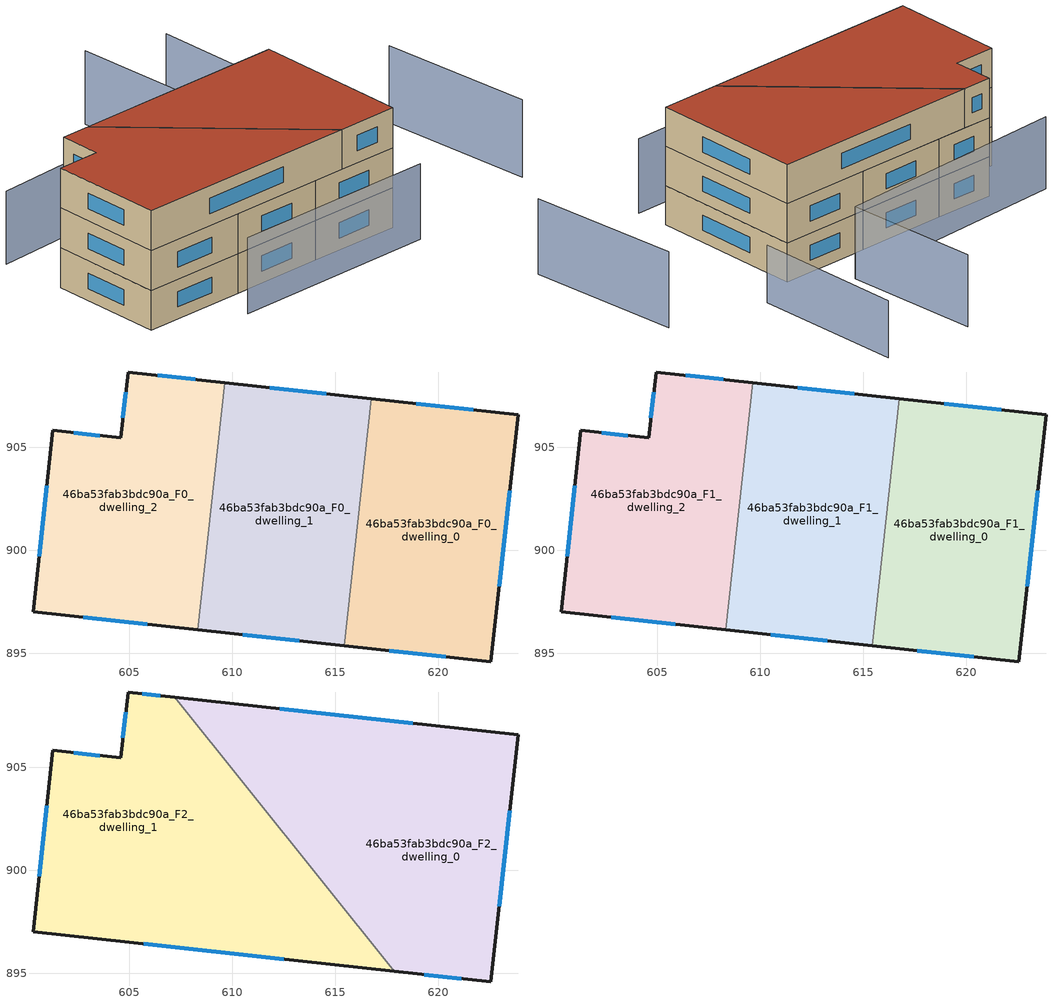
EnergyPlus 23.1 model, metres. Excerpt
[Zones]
46ba53fab3bdc90a_F0_dwelling_0
 floor ground (EU_floor_Construction): 623.89,906.58 622.57,894.59 615.45,895.37 616.77,907.36 z0
 wall outside (EU_wall_Construction): 615.45,895.37 622.57,894.59 623.89,906.58 616.77,907.36 z0:3
 wall to 46ba53fab3bdc90a_F0_dwelling_1 (EU_wall_Construction): 616.77,907.36 615.45,895.37 z0:3
 window (EU_Window_Construction): 621.7,906.82 618.95,907.12 / 622.97,898.26 623.48,902.91 / 617.63,895.13 620.39,894.83 z0.92:2.08
46ba53fab3bdc90a_F0_dwelling_1
 floor ground (EU_floor_Construction): 616.77,907.36 615.45,895.37 608.33,896.15 609.65,908.14 z0
 wall outside (EU_wall_Construction): 616.77,907.36 609.65,908.14 / 608.33,896.15 615.45,895.37 z0:3
 wall to 46ba53fab3bdc90a_F0_dwelling_2 (EU_wall_Construction): 609.65,908.14 608.33,896.15 z0:3
 window (EU_Window_Construction): 614.58,907.6 611.83,907.91 / 610.51,895.91 613.27,895.61 z0.92:2.08
46ba53fab3bdc90a_F0_dwelling_2
 floor ground (EU_floor_Construction): 609.65,908.14 608.33,896.15 600.33,897.03 601.3,905.83 604.59,905.46 604.94,908.66 z0
 wall outside (EU_wall_Construction): 609.65,908.14 604.94,908.66 604.59,905.46 601.3,905.83 600.33,897.03 608.33,896.15 z0:3
 window (EU_Window_Construction): 601,903.13 600.63,899.72 / 603.58,905.58 602.31,905.72 / 604.84,907.68 604.7,906.44 / 608.21,908.3 606.38,908.5 / 602.78,896.76 605.88,896.42 z0.92:2.08
46ba53fab3bdc90a_F1_dwelling_0
 floor to 46ba53fab3bdc90a_F0_dwelling_0 (EU_floor_Construction): 623.89,906.58 622.57,894.59 615.45,895.37 616.77,907.36 z3
 wall outside (EU_wall_Construction): 615.45,895.37 622.57,894.59 623.89,906.58 616.77,907.36 z3:6
 wall to 46ba53fab3bdc90a_F1_dwelling_1 (EU_wall_Construction): 616.77,907.36 615.45,895.37 z3:6
 window (EU_Window_Construction): 621.7,906.82 618.95,907.12 / 622.97,898.26 623.48,902.91 / 617.63,895.13 620.39,894.83 z3.92:5.08
46ba53fab3bdc90a_F1_dwelling_1
 floor to 46ba53fab3bdc90a_F0_dwelling_1 (EU_floor_Construction): 616.77,907.36 615.45,895.37 608.33,896.15 609.65,908.14 z3
 wall outside (EU_wall_Construction): 616.77,907.36 609.65,908.14 / 608.33,896.15 615.45,895.37 z3:6
 wall to 46ba53fab3bdc90a_F1_dwelling_2 (EU_wall_Construction): 609.65,908.14 608.33,896.15 z3:6
 window (EU_Window_Construction): 614.58,907.6 611.83,907.91 / 610.51,895.91 613.27,895.61 z3.92:5.08
46ba53fab3bdc90a_F1_dwelling_2
 floor to 46ba53fab3bdc90a_F0_dwelling_2 (EU_floor_Construction): 609.65,908.14 608.33,896.15 600.33,897.03 601.3,905.83 604.59,905.46 604.94,908.66 z3
 wall outside (EU_wall_Construction): 609.65,908.14 604.94,908.66 604.59,905.46 601.3,905.83 600.33,897.03 608.33,896.15 z3:6
 window (EU_Window_Construction): 601,903.13 600.63,899.72 / 603.58,905.58 602.31,905.72 / 604.84,907.68 604.7,906.44 / 608.21,908.3 606.38,908.5 / 602.78,896.76 605.88,896.42 z3.92:5.08
46ba53fab3bdc90a_F2_dwelling_0
 floor to 46ba53fab3bdc90a_F1_dwelling_0 (EU_floor_Construction): 623.89,906.58 622.57,894.59 617.89,895.1 615.72,897.81 616.76,907.36 z6
 floor to 46ba53fab3bdc90a_F1_dwelling_1 (EU_floor_Construction): 616.76,907.36 615.72,897.81 609.38,905.71 609.65,908.14 z6
 floor to 46ba53fab3bdc90a_F1_dwelling_2 (EU_floor_Construction): 609.65,908.14 609.38,905.71 607.21,908.41 z6
 wall outside (EU_wall_Construction): 617.89,895.1 622.57,894.59 623.89,906.58 607.21,908.41 z6:9
 wall to 46ba53fab3bdc90a_F2_dwelling_1 (EU_wall_Construction): 607.21,908.41 617.89,895.1 z6:9
 window (EU_Window_Construction): 618.78,907.14 612.32,907.85 / 622.97,898.26 623.48,902.91 / 619.32,894.94 621.13,894.74 z6.92:8.08
 roof outside (EU_roof_Construction): 622.57,894.59 623.89,906.58 607.21,908.41 617.89,895.1 z9
46ba53fab3bdc90a_F2_dwelling_1
 floor to 46ba53fab3bdc90a_F1_dwelling_1 (EU_floor_Construction): 609.38,905.71 615.72,897.81 615.45,895.37 608.33,896.15 z6
 floor to 46ba53fab3bdc90a_F1_dwelling_2 (EU_floor_Construction): 607.21,908.41 609.38,905.71 608.33,896.15 600.33,897.03 601.3,905.83 604.59,905.46 604.94,908.66 z6
 floor to 46ba53fab3bdc90a_F1_dwelling_0 (EU_floor_Construction): 615.72,897.81 617.89,895.1 615.45,895.37 z6
 wall outside (EU_wall_Construction): 607.21,908.41 604.94,908.66 604.59,905.46 601.3,905.83 600.33,897.03 617.89,895.1 z6:9
 window (EU_Window_Construction): 601,903.13 600.63,899.72 / 603.58,905.58 602.31,905.72 / 604.84,907.68 604.7,906.44 / 606.51,908.49 605.64,908.59 / 605.71,896.44 612.51,895.69 z6.92:8.08
 roof outside (EU_roof_Construction): 617.89,895.1 607.21,908.41 604.94,908.66 604.59,905.46 601.3,905.83 600.33,897.03 z9
shading: 606.45,893.7 622.42,892.04 z0:5.7; 633.95,892.82 634.38,904.85 z0:5.8; 627.16,907.57 628.23,919.3 z0:4.4; 621.06,920.36 620.45,909.8 / 620.45,909.8 601.58,910.88 z0:5.5
[Building]
EU S2 Campaign: North Axis=0; Terrain=City; Solar Distribution=FullExterior
[Site:Location]
Cape.Town.Intl.AP: Latitude=-33.965; Longitude=18.602; Time Zone=2; Elevation=46
[SizingPeriod:WeatherFileDays]
AnnualSizingPeriod: Begin Month=1; Begin Day of Month=1; End Month=12; End Day of Month=31; Day of Week for Start Day=Monday; Use Weather File Daylight Saving Period=No; Use Weather File Rain and Snow Indicators=No
[MATERIAL]
EU_InternalMass_Material: Roughness=MediumRough; Thickness=0.1; Conductivity=1; Density=1800; Specific Heat=900; Thermal Absorptance=0.9; Solar Absorptance=0.7; Visible Absorptance=0.7
[MATERIAL:NOMASS] Roughness=MediumRough; Thermal Absorptance=0.9; Solar Absorptance=0.7; Visible Absorptance=0.7
Name | Thermal Resistance
EU_wall_NoMass | 0.443251
EU_roof_NoMass | 0.403317
EU_floor_NoMass | 0.599929
[WINDOWMATERIAL:SIMPLEGLAZINGSYSTEM]
EU_Window_SimpleGlazing: UFactor=4.90254; Solar Heat Gain Coefficient=0.85; Visible Transmittance=0.85
[CONSTRUCTION]
EU_wall_Construction: EU_wall_NoMass
EU_roof_Construction: EU_roof_NoMass
EU_floor_Construction: EU_floor_NoMass
EU_Window_Construction: EU_Window_SimpleGlazing
EU_InternalMass_Construction: EU_InternalMass_Material
[ZONE] Type=1; Multiplier=1; Ceiling Height=autocalculate; Floor Area=autocalculate; Part of Total Floor Area=Yes
Name | Volume
46ba53fab3bdc90a_F0_dwelling_0; 46ba53fab3bdc90a_F1_dwelling_0 | 259.325
46ba53fab3bdc90a_F2_dwelling_0 | 388.985
46ba53fab3bdc90a_F0_dwelling_1; 46ba53fab3bdc90a_F1_dwelling_1 | 259.32
46ba53fab3bdc90a_F2_dwelling_1 | 388.976
46ba53fab3bdc90a_F0_dwelling_2; 46ba53fab3bdc90a_F1_dwelling_2 | 259.31
[INTERNALMASS] Construction=EU_InternalMass_Construction
Name | Zone or ZoneList | Surface Area
46ba53fab3bdc90a_F0_dwelling_0_EU_InternalMass | 46ba53fab3bdc90a_F0_dwelling_0 | 86.4414
46ba53fab3bdc90a_F0_dwelling_1_EU_InternalMass | 46ba53fab3bdc90a_F0_dwelling_1 | 86.4401
46ba53fab3bdc90a_F0_dwelling_2_EU_InternalMass | 46ba53fab3bdc90a_F0_dwelling_2 | 86.4365
46ba53fab3bdc90a_F1_dwelling_0_EU_InternalMass | 46ba53fab3bdc90a_F1_dwelling_0 | 86.4414
46ba53fab3bdc90a_F1_dwelling_1_EU_InternalMass | 46ba53fab3bdc90a_F1_dwelling_1 | 86.4401
46ba53fab3bdc90a_F1_dwelling_2_EU_InternalMass | 46ba53fab3bdc90a_F1_dwelling_2 | 86.4365
46ba53fab3bdc90a_F2_dwelling_0_EU_InternalMass | 46ba53fab3bdc90a_F2_dwelling_0 | 129.662
46ba53fab3bdc90a_F2_dwelling_1_EU_InternalMass | 46ba53fab3bdc90a_F2_dwelling_1 | 129.659
[OTHEREQUIPMENT] Fuel Type=Electricity; Design Level Calculation Method=Watts/Area; Power per Zone Floor Area=1; Fraction Latent=0; Fraction Radiant=0; Fraction Lost=0; Carbon Dioxide Generation Rate=0; EndUse Subcategory=EU_Step8_InternalGains
Name | Zone or ZoneList or Space or SpaceList | Schedule
EU_Step8_InternalGain_46ba53fab3bdc90a_F0_dwelling_0_f000 | 46ba53fab3bdc90a_F0_dwelling_0 | EU_Step8_GainSchedule_46ba53fab3bdc90a_F0_dwelling_0_f000
EU_Step8_InternalGain_46ba53fab3bdc90a_F0_dwelling_1_f000 | 46ba53fab3bdc90a_F0_dwelling_1 | EU_Step8_GainSchedule_46ba53fab3bdc90a_F0_dwelling_1_f000
EU_Step8_InternalGain_46ba53fab3bdc90a_F0_dwelling_2_f000 | 46ba53fab3bdc90a_F0_dwelling_2 | EU_Step8_GainSchedule_46ba53fab3bdc90a_F0_dwelling_2_f000
EU_Step8_InternalGain_46ba53fab3bdc90a_F1_dwelling_0_f000 | 46ba53fab3bdc90a_F1_dwelling_0 | EU_Step8_GainSchedule_46ba53fab3bdc90a_F1_dwelling_0_f000
EU_Step8_InternalGain_46ba53fab3bdc90a_F1_dwelling_1_f000 | 46ba53fab3bdc90a_F1_dwelling_1 | EU_Step8_GainSchedule_46ba53fab3bdc90a_F1_dwelling_1_f000
EU_Step8_InternalGain_46ba53fab3bdc90a_F1_dwelling_2_f000 | 46ba53fab3bdc90a_F1_dwelling_2 | EU_Step8_GainSchedule_46ba53fab3bdc90a_F1_dwelling_2_f000
EU_Step8_InternalGain_46ba53fab3bdc90a_F2_dwelling_0_f000 | 46ba53fab3bdc90a_F2_dwelling_0 | EU_Step8_GainSchedule_46ba53fab3bdc90a_F2_dwelling_0_f000
EU_Step8_InternalGain_46ba53fab3bdc90a_F2_dwelling_1_f000 | 46ba53fab3bdc90a_F2_dwelling_1 | EU_Step8_GainSchedule_46ba53fab3bdc90a_F2_dwelling_1_f000
[ZONEVENTILATION:DESIGNFLOWRATE] Schedule=EU_AlwaysOn; Design Flow Rate Calculation Method=AirChanges/Hour; Air Changes per Hour=0.713097; Ventilation Type=Natural; Fan Pressure Rise=0; Fan Total Efficiency=1; Constant Term Coefficient=1; Temperature Term Coefficient=0; Velocity Term Coefficient=0; Velocity Squared Term Coefficient=0; Minimum Indoor Temperature=-100; Maximum Indoor Temperature=100; Delta Temperature=-100; Minimum Outdoor Temperature=-100; Maximum Outdoor Temperature=100; Maximum Wind Speed=40
Name | Zone or ZoneList or Space or SpaceList
EU_ConstantAir_46ba53fab3bdc90a_F0_dwelling_0 | 46ba53fab3bdc90a_F0_dwelling_0
EU_ConstantAir_46ba53fab3bdc90a_F0_dwelling_1 | 46ba53fab3bdc90a_F0_dwelling_1
EU_ConstantAir_46ba53fab3bdc90a_F0_dwelling_2 | 46ba53fab3bdc90a_F0_dwelling_2
EU_ConstantAir_46ba53fab3bdc90a_F1_dwelling_0 | 46ba53fab3bdc90a_F1_dwelling_0
EU_ConstantAir_46ba53fab3bdc90a_F1_dwelling_1 | 46ba53fab3bdc90a_F1_dwelling_1
EU_ConstantAir_46ba53fab3bdc90a_F1_dwelling_2 | 46ba53fab3bdc90a_F1_dwelling_2
EU_ConstantAir_46ba53fab3bdc90a_F2_dwelling_0 | 46ba53fab3bdc90a_F2_dwelling_0
EU_ConstantAir_46ba53fab3bdc90a_F2_dwelling_1 | 46ba53fab3bdc90a_F2_dwelling_1
[HVACTEMPLATE:THERMOSTAT] Constant Heating Setpoint=20; Constant Cooling Setpoint=50
EU_HeatOnly_46ba53fab3bdc90a_F0_dwelling_0; EU_HeatOnly_46ba53fab3bdc90a_F0_dwelling_1; EU_HeatOnly_46ba53fab3bdc90a_F0_dwelling_2; EU_HeatOnly_46ba53fab3bdc90a_F1_dwelling_0; EU_HeatOnly_46ba53fab3bdc90a_F1_dwelling_1; EU_HeatOnly_46ba53fab3bdc90a_F1_dwelling_2; EU_HeatOnly_46ba53fab3bdc90a_F2_dwelling_0; EU_HeatOnly_46ba53fab3bdc90a_F2_dwelling_1
[HVACTEMPLATE:ZONE:IDEALLOADSAIRSYSTEM] System Availability Schedule=EU_AlwaysOn; Maximum Heating Supply Air Temperature=50; Minimum Cooling Supply Air Temperature=13; Maximum Heating Supply Air Humidity Ratio=0.0156; Minimum Cooling Supply Air Humidity Ratio=0.0077; Heating Limit=NoLimit; Cooling Limit=NoLimit; Heating Availability Schedule=EU_AlwaysOn; Cooling Availability Schedule=EU_CoolingOff; Dehumidification Control Type=ConstantSensibleHeatRatio; Cooling Sensible Heat Ratio=0.7; Dehumidification Setpoint=60; Humidification Control Type=None; Humidification Setpoint=30; Outdoor Air Method=None; Outdoor Air Flow Rate per Person=0.00944; Outdoor Air Flow Rate per Zone Floor Area=0; Outdoor Air Flow Rate per Zone=0; Demand Controlled Ventilation Type=None; Outdoor Air Economizer Type=NoEconomizer; Heat Recovery Type=None; Sensible Heat Recovery Effectiveness=0.7; Latent Heat Recovery Effectiveness=0.65
Name | Template Thermostat
46ba53fab3bdc90a_F0_dwelling_0 | EU_HeatOnly_46ba53fab3bdc90a_F0_dwelling_0
46ba53fab3bdc90a_F0_dwelling_1 | EU_HeatOnly_46ba53fab3bdc90a_F0_dwelling_1
46ba53fab3bdc90a_F0_dwelling_2 | EU_HeatOnly_46ba53fab3bdc90a_F0_dwelling_2
46ba53fab3bdc90a_F1_dwelling_0 | EU_HeatOnly_46ba53fab3bdc90a_F1_dwelling_0
46ba53fab3bdc90a_F1_dwelling_1 | EU_HeatOnly_46ba53fab3bdc90a_F1_dwelling_1
46ba53fab3bdc90a_F1_dwelling_2 | EU_HeatOnly_46ba53fab3bdc90a_F1_dwelling_2
46ba53fab3bdc90a_F2_dwelling_0 | EU_HeatOnly_46ba53fab3bdc90a_F2_dwelling_0
46ba53fab3bdc90a_F2_dwelling_1 | EU_HeatOnly_46ba53fab3bdc90a_F2_dwelling_1
[SIZING:ZONE] Zone Cooling Design Supply Air Temperature Input Method=SupplyAirTemperature; Zone Cooling Design Supply Air Temperature=13; Zone Heating Design Supply Air Temperature Input Method=SupplyAirTemperature; Zone Heating Design Supply Air Temperature=50; Zone Cooling Design Supply Air Humidity Ratio=0.008; Zone Heating Design Supply Air Humidity Ratio=0.008; Cooling Design Air Flow Method=DesignDay; Cooling Design Air Flow Rate=0; Cooling Minimum Air Flow per Zone Floor Area=0.000762; Cooling Minimum Air Flow=0; Cooling Minimum Air Flow Fraction=0.2; Heating Design Air Flow Method=DesignDay; Heating Design Air Flow Rate=0; Heating Maximum Air Flow per Zone Floor Area=0.002032; Heating Maximum Air Flow=0.141576; Heating Maximum Air Flow Fraction=0.3; Account for Dedicated Outdoor Air System=No; Dedicated Outdoor Air System Control Strategy=NeutralSupplyAir; Dedicated Outdoor Air Low Setpoint Temperature for Design=autosize; Dedicated Outdoor Air High Setpoint Temperature for Design=autosize; Zone Load Sizing Method=Sensible Load Only No Latent Load; Zone Latent Cooling Design Supply Air Humidity Ratio Input Method=HumidityRatioDifference; Zone Cooling Design Supply Air Humidity Ratio Difference=0.005; Zone Latent Heating Design Supply Air Humidity Ratio Input Method=HumidityRatioDifference; Zone Humidification Design Supply Air Humidity Ratio Difference=0.005
46ba53fab3bdc90a_F0_dwelling_0; 46ba53fab3bdc90a_F0_dwelling_1; 46ba53fab3bdc90a_F0_dwelling_2; 46ba53fab3bdc90a_F1_dwelling_0; 46ba53fab3bdc90a_F1_dwelling_1; 46ba53fab3bdc90a_F1_dwelling_2; 46ba53fab3bdc90a_F2_dwelling_0; 46ba53fab3bdc90a_F2_dwelling_1
[SCHEDULE:CONSTANT]
Name | Hourly Value
EU_AlwaysOn | 1
EU_CoolingOff | 0
[SCHEDULE:FILE] Column Number=1; Rows to Skip at Top=0; Number of Hours of Data=8760; Column Separator=Comma; Interpolate to Timestep=No; Minutes per Item=60; Adjust Schedule for Daylight Savings=Yes
Name | File
EU_Step8_GainSchedule_46ba53fab3bdc90a_F0_dwelling_0_f000 | ../../schedules/46ba53fab3bdc90a/46ba53fab3bdc90a_F0_dwelling_0_f000_gain.csv
EU_Step8_GainSchedule_46ba53fab3bdc90a_F0_dwelling_1_f000 | ../../schedules/46ba53fab3bdc90a/46ba53fab3bdc90a_F0_dwelling_1_f000_gain.csv
EU_Step8_GainSchedule_46ba53fab3bdc90a_F0_dwelling_2_f000 | ../../schedules/46ba53fab3bdc90a/46ba53fab3bdc90a_F0_dwelling_2_f000_gain.csv
EU_Step8_GainSchedule_46ba53fab3bdc90a_F1_dwelling_0_f000 | ../../schedules/46ba53fab3bdc90a/46ba53fab3bdc90a_F1_dwelling_0_f000_gain.csv
EU_Step8_GainSchedule_46ba53fab3bdc90a_F1_dwelling_1_f000 | ../../schedules/46ba53fab3bdc90a/46ba53fab3bdc90a_F1_dwelling_1_f000_gain.csv
EU_Step8_GainSchedule_46ba53fab3bdc90a_F1_dwelling_2_f000 | ../../schedules/46ba53fab3bdc90a/46ba53fab3bdc90a_F1_dwelling_2_f000_gain.csv
EU_Step8_GainSchedule_46ba53fab3bdc90a_F2_dwelling_0_f000 | ../../schedules/46ba53fab3bdc90a/46ba53fab3bdc90a_F2_dwelling_0_f000_gain.csv
EU_Step8_GainSchedule_46ba53fab3bdc90a_F2_dwelling_1_f000 | ../../schedules/46ba53fab3bdc90a/46ba53fab3bdc90a_F2_dwelling_1_f000_gain.csv
